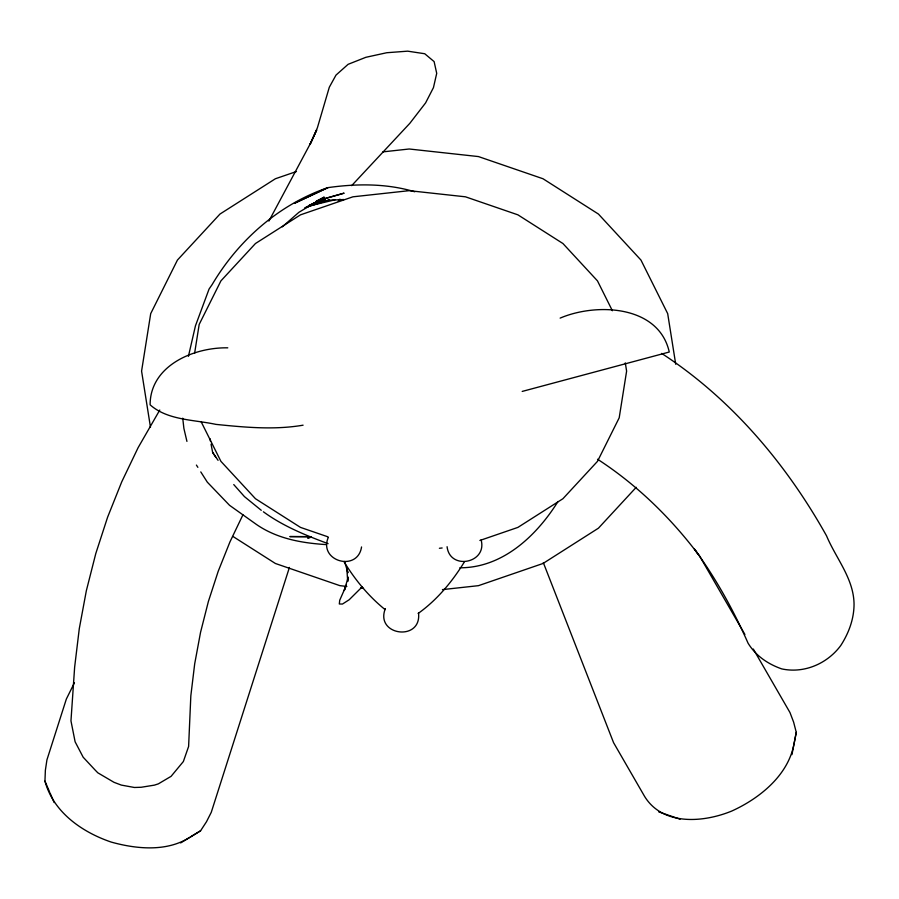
<?xml version="1.0" encoding="UTF-8"?>
<svg xmlns="http://www.w3.org/2000/svg" width="899" height="899" viewBox="0 0 899 899"><rect width="100%" height="100%" fill="white"/><g stroke="black" fill="none" stroke-linecap="round" stroke-linejoin="round"><path stroke-width="1.35" d="M49.557 791.873L44.95 781.119L45.366 770.319L46.928 759.891L66.346 699.051L74.437 682.757M194.611 353.262L199.185 324.415L220.907 280.893L255.462 243.517L300.491 214.839L352.925 196.814L409.191 190.667L465.468 196.814L517.903 214.839L562.931 243.517L597.487 280.893L612.376 310.739M348.34 577.945L347.699 581.439L346.834 568.707L347.935 572.685L344.531 561.47M543.311 562.605L613.567 742.664L644.628 796.469C662.821 826.001 703.49 822.607 731.64 811.1C759.262 798.593 787.839 775.758 793.862 744.608M794.12 743.507L796.256 732.325L793.626 722.144L789.974 712.547L753.306 649.033M791.94 754.643L796.256 732.325M188.419 356.352L195.443 325.843L209.062 289.062L212.175 284.522C238.37 240.235 278.948 204.433 327.921 187.633C356.768 183.553 386.649 183.362 414.765 191.779M328.236 537.523C318.212 561.246 357.667 572.416 361.555 546.952M348.205 577.124L344.283 590.463L346.385 585.148L339.721 600.24L339.316 603.982L342.463 604.049L349.217 599.723L362.128 586.912M289.422 567.415L211.265 812.325L206.489 821.742L200.578 830.788L190.599 836.89M385.356 608.578C374.557 635.705 421.923 641.942 418.518 612.938M316.628 130.153L310.099 144.233L316.673 130.063M242.932 514.812L229.919 541.973L218.199 571.314L208.388 601.476L200.544 632.357L194.69 663.844L190.835 695.804L188.61 746.462L183.362 761.532L171.08 776.343L158.348 783.861L154.437 785.13L141.177 787.266L134.4 787.479L121.298 785.085L113.993 782.31L97.822 772.814L95.204 770.128L83.169 757.216L75.111 741.787L70.965 720.874L74.639 667.182L79.281 628.671L86.338 590.744L95.788 553.548L107.599 517.206L121.725 481.875L138.109 447.668L159.775 410.034M268.902 221.075L310.773 142.829L317.403 127.737L329.315 87.225L335.99 75.111L348.104 64.323L365.882 57.3L386.772 52.726L407.674 51.164L424.733 53.738L434.116 61.604L436.712 73.347L433.453 87.619L425.598 102.902L409.854 123.298L351.655 185.655M557.976 501.541C536.613 535.725 502.653 567.954 459.839 567.786M464.401 561.886C452.253 581.619 437.128 599.88 418.204 613.421M338.26 201.241L339.968 199.129M636.234 487.292L598.431 528.185L543.007 563.482L478.459 585.665L442.443 589.609M282.297 226.84L298.895 212.321L324.247 197.095L317.437 200.589M44.95 781.119C53.322 812.246 82.157 832.204 111.229 842.082C136.401 849.072 166.585 852.038 189.588 837.463M180.632 842.936L200.578 830.788M306.593 206.905L321.584 199.432L344.126 193.15L316.302 201.162L321.584 199.432L309.11 205.41M305.413 207.77L325.46 199.32L308.728 205.86M560.144 318.111C596.419 302.592 658.798 305.121 669.261 352.026L522.195 391.425M296.468 171.518L275.386 178.755L219.963 214.063L177.44 260.058L150.706 313.627L141.581 371.118L150.481 427.239M479.886 540.468L517.903 527.398L562.931 498.72L597.487 461.344L619.197 417.821L626.614 371.118L625.299 362.881M304.885 207.725L329.45 199.893L309.301 205.837L313.144 204.646M308.717 206.04L319.392 202.747M315.729 203.859L319.617 202.668M309.312 205.916L334.979 199.836M310.279 537.355L307.593 537.984L311.425 537.197M303.087 425.182C274.296 430.127 244.798 427.317 215.929 424.384C194.072 419.653 167.574 420.372 150.111 404.82C150.111 365.668 193.69 347.183 227.784 347.834M382.873 151.875L409.191 148.998L478.459 156.572L543.007 178.755L598.431 214.063L640.953 260.058L667.687 313.627L675.722 364.275M439.386 548.278L442.139 547.974M330.158 200.162L343.991 199.522M311.189 536.692L289.86 536.568L311.29 536.669M325.887 544.58C301.513 543.018 277.004 538.658 256.473 524.488L229.526 505.294L207.321 482.167L200.78 471.908M346.857 586.429L339.934 585.665L275.386 563.482L232.931 536.445M360.713 587.946L363.477 588.238M328.023 536.86L300.491 527.398L255.462 498.72L220.907 461.344L201.05 421.552M670.44 815.865L680.094 819.214M658.607 811.797L669.362 815.528M328.101 543.659C305.525 535.287 282.938 526.084 263.385 511.789M661.664 353.408C731.235 398.707 786.254 463.727 826.541 535.838C836.092 558.639 853.904 578.686 854.05 604.476C853.926 619.299 848.712 633.166 840.779 645.504C827.316 663.698 804.144 673.744 781.714 668.89C767.915 664.058 755.801 655.854 748.069 643.19C733.46 610.095 715.862 578.293 694.433 549.109L698.838 555.099C670.755 517.768 636.795 484.707 597.554 459.232M261.272 510.306L244.449 496.619L233.751 484.572M385.075 609.578C368.657 596.329 355.094 579.855 344.126 561.886M211.051 444.173L212.647 452.433L218.064 460.333M212.647 452.433L215.681 457.074M196.409 465.075L197.87 467.345M699.343 555.571L744.9 634.469M50.052 792.929L54.176 802.582M186.936 441.398L183.902 428.463L182.733 418.192M209.995 438.667L210.523 441.42M481.111 539.906C487.539 563.212 449.792 570.73 447.084 546.693M324.224 189.341L294.265 203.365L327.921 187.633L324.224 189.341"/></g></svg>
